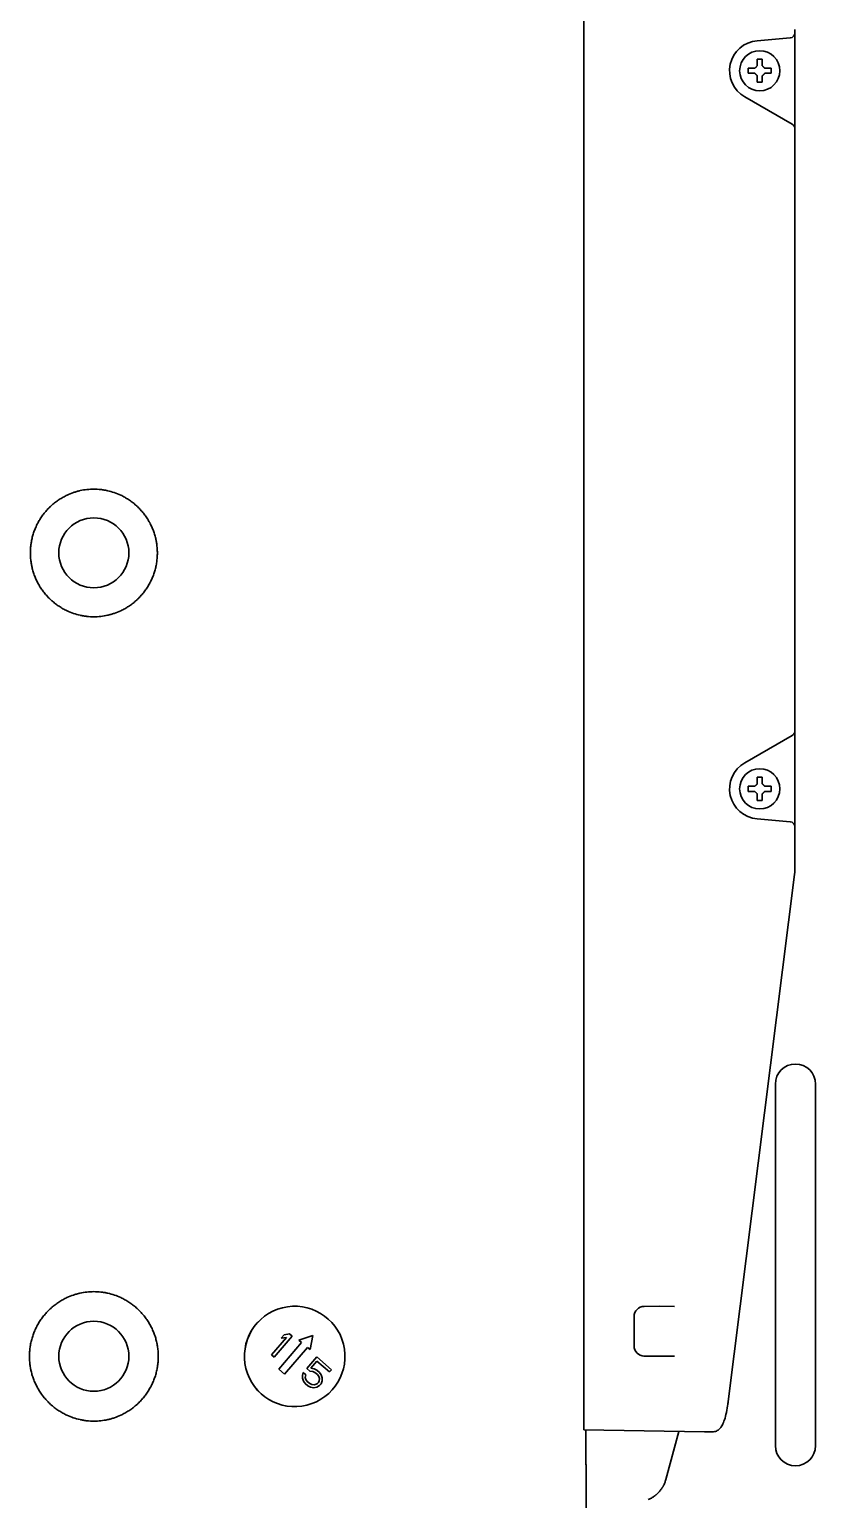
# Model space of a CAD drawing. Extents: x 5987 to 10491, y -672 to 3388.
# Drawn here: x 8551.7 to 8708.1, y 2864 to 3156.8 of the extents above; entities that cross this region are included whole.
import ezdxf

# ---------------------------------------------------------------- set-up
doc = ezdxf.new("R2010")
doc.units = 0
doc.header["$LTSCALE"] = 5
doc.layers.add('1', color=7, linetype='CONTINUOUS', true_color=0xffffff)

msp = doc.modelspace()

# ---------------------------------------------------------------- linework, layer by layer
at = {"layer": '1', "color": 7, "linetype": 'Continuous', "lineweight": 35}
for p, q in [((8661.97, 3172.86), (8661.97, 2913.24)), ((8703.97, 3156.76), (8703.97, 3156.08)), ((8702.99, 3155.08), (8696.45, 3154.5)), ((8703.06, 3155.08), (8702.99, 3155.08)), ((8703.97, 3156.08), (8703.97, 3154.07)), ((8703.97, 3154.07), (8703.97, 3139.27)), ((8694.67, 3148.53), (8694.67, 3149.03)), ((8694.67, 3148.03), (8694.67, 3148.53)), ((8699.27, 3149.03), (8699.27, 3148.53)), ((8699.27, 3148.53), (8699.27, 3148.03)), ((8693.97, 3143.33), (8703.4, 3137.89)), ((8703.97, 3139.27), (8703.97, 3136.98)), ((8703.4, 3137.89), (8703.47, 3137.85)), ((8703.97, 3136.98), (8703.97, 3017.07)), ((8703.4, 3016.17), (8693.97, 3010.72)), ((8703.47, 3016.21), (8703.4, 3016.17)), ((8703.97, 3017.07), (8703.97, 3014.78)), ((8703.97, 3014.78), (8703.97, 2999.98)), ((8694.67, 3005.53), (8694.67, 3006.03)), ((8694.67, 3005.03), (8694.67, 3005.53)), ((8699.27, 3006.03), (8699.27, 3005.53)), ((8699.27, 3005.53), (8699.27, 3005.03)), ((8696.45, 2999.55), (8702.99, 2998.98)), ((8702.99, 2998.98), (8703.06, 2998.97)), ((8703.97, 2999.98), (8703.97, 2997.97)), ((8703.97, 2997.97), (8703.97, 2989.65)), ((8690.7, 2883.52), (8703.9, 2988.49)), ((8700.07, 2874.73), (8700.07, 2946.73)), ((8708.07, 2946.73), (8708.07, 2874.73)), ((8661.97, 2910.31), (8661.97, 2913.24)), ((8661.97, 2910.31), (8661.97, 2908.05)), ((8661.97, 2905.12), (8661.97, 2908.05)), ((8661.97, 2905.12), (8661.97, 2890.04)), ((8602.01, 2902.2), (8602.01, 2902.2)), ((8673.94, 2902.47), (8676.97, 2902.53)), ((8676.97, 2902.53), (8680.01, 2902.47)), ((8671.97, 2900.47), (8671.97, 2894.58)), ((8599.83, 2892.81), (8602.8, 2896.29)), ((8602.8, 2896.29), (8599.84, 2892.82)), ((8600.36, 2892.37), (8603.93, 2896.55)), ((8601.74, 2896.11), (8602.35, 2896.82)), ((8602.35, 2896.82), (8601.74, 2896.11)), ((8602.8, 2896.29), (8601.74, 2896.11)), ((8601.74, 2896.11), (8601.74, 2896.11)), ((8603.41, 2897), (8602.35, 2896.82)), ((8602.35, 2896.82), (8602.35, 2896.82)), ((8602.8, 2896.29), (8602.8, 2896.29)), ((8602.8, 2896.29), (8602.8, 2896.29)), ((8603.93, 2896.55), (8603.41, 2897)), ((8605.29, 2895.72), (8608.01, 2896.68)), ((8605.29, 2895.72), (8605.29, 2895.72)), ((8605.79, 2895.29), (8605.29, 2895.72)), ((8605.29, 2895.72), (8605.8, 2895.29)), ((8607.48, 2893.85), (8608.01, 2896.69)), ((8608.01, 2896.68), (8608.01, 2896.69)), ((8608.01, 2896.68), (8608.01, 2896.69)), ((8599.83, 2892.81), (8599.84, 2892.82)), ((8600.36, 2892.37), (8599.83, 2892.81)), ((8599.84, 2892.82), (8600.36, 2892.37)), ((8605.8, 2895.29), (8601.25, 2889.96)), ((8601.25, 2889.96), (8605.79, 2895.29)), ((8602.43, 2888.96), (8606.98, 2894.28)), ((8605.79, 2895.29), (8605.8, 2895.29)), ((8607.48, 2893.85), (8606.97, 2894.28)), ((8606.98, 2894.28), (8607.48, 2893.85)), ((8607.48, 2893.85), (8607.48, 2893.85)), ((8600.36, 2892.37), (8600.36, 2892.37)), ((8602.43, 2888.96), (8601.25, 2889.96)), ((8601.25, 2889.96), (8602.43, 2888.96)), ((8601.25, 2889.96), (8601.25, 2889.96)), ((8606.83, 2890.07), (8608.81, 2892.39)), ((8608.81, 2892.39), (8606.83, 2890.07)), ((8606.83, 2890.07), (8606.83, 2890.07)), ((8607.44, 2889.55), (8606.83, 2890.07)), ((8606.83, 2890.07), (8607.44, 2889.55)), ((8607.65, 2890.15), (8608.87, 2891.57)), ((8608.31, 2890.04), (8607.65, 2890.15)), ((8608.83, 2889.76), (8608.31, 2890.04)), ((8608.81, 2892.39), (8608.81, 2892.39)), ((8611.77, 2889.86), (8608.81, 2892.39)), ((8609.35, 2889.31), (8608.83, 2889.76)), ((8611.39, 2889.41), (8608.86, 2891.57)), ((8608.87, 2891.57), (8611.39, 2889.41)), ((8611.39, 2889.41), (8611.77, 2889.86)), ((8661.97, 2887.09), (8661.97, 2890.04)), ((8676.97, 2892.53), (8673.94, 2892.58)), ((8680.01, 2892.58), (8676.97, 2892.53)), ((8602.43, 2888.96), (8602.43, 2888.96)), ((8605.98, 2888.19), (8606.02, 2888.77)), ((8606.02, 2888.77), (8605.98, 2888.19)), ((8606.18, 2887.55), (8605.98, 2888.19)), ((8605.98, 2888.19), (8606.19, 2887.55)), ((8605.98, 2888.19), (8605.98, 2888.19)), ((8606.02, 2888.77), (8606.15, 2889.27)), ((8606.15, 2889.27), (8606.02, 2888.77)), ((8606.02, 2888.77), (8606.02, 2888.77)), ((8606.15, 2889.27), (8606.15, 2889.27)), ((8606.67, 2888.83), (8606.15, 2889.27)), ((8606.54, 2887.09), (8606.18, 2887.55)), ((8606.18, 2887.55), (8606.19, 2887.55)), ((8606.19, 2887.55), (8606.55, 2887.09)), ((8606.54, 2888.32), (8606.67, 2888.83)), ((8606.65, 2887.92), (8606.54, 2888.32)), ((8607.07, 2886.64), (8606.54, 2887.09)), ((8606.54, 2887.09), (8606.55, 2887.09)), ((8606.55, 2887.09), (8607.07, 2886.64)), ((8606.93, 2887.53), (8606.65, 2887.92)), ((8607.45, 2887.09), (8606.93, 2887.53)), ((8607.44, 2889.55), (8607.44, 2889.55)), ((8608.02, 2889.52), (8607.44, 2889.55)), ((8607.44, 2889.55), (8608.02, 2889.52)), ((8607.87, 2886.88), (8607.45, 2887.09)), ((8608.29, 2886.83), (8607.87, 2886.88)), ((8608.02, 2889.52), (8608.02, 2889.52)), ((8608.44, 2889.31), (8608.02, 2889.52)), ((8608.02, 2889.52), (8608.45, 2889.31)), ((8608.69, 2886.95), (8608.29, 2886.83)), ((8608.29, 2886.83), (8608.29, 2886.83)), ((8608.44, 2889.31), (8608.45, 2889.31)), ((8608.97, 2888.87), (8608.44, 2889.31)), ((8608.45, 2889.31), (8608.97, 2888.87)), ((8608.69, 2886.95), (8609, 2887.14)), ((8609, 2887.14), (8608.69, 2886.95)), ((8608.69, 2886.95), (8608.69, 2886.95)), ((8608.97, 2888.87), (8608.97, 2888.87)), ((8609.24, 2888.48), (8608.97, 2888.87)), ((8608.97, 2888.87), (8609.24, 2888.48)), ((8609, 2887.14), (8609.15, 2887.32)), ((8609.16, 2887.32), (8609, 2887.14)), ((8609, 2887.14), (8609, 2887.14)), ((8609.15, 2887.32), (8609.29, 2887.66)), ((8609.15, 2887.32), (8609.16, 2887.32)), ((8609.3, 2887.66), (8609.16, 2887.32)), ((8609.24, 2888.48), (8609.24, 2888.48)), ((8609.35, 2888.08), (8609.24, 2888.48)), ((8609.24, 2888.48), (8609.35, 2888.08)), ((8609.29, 2887.66), (8609.35, 2888.08)), ((8609.29, 2887.66), (8609.3, 2887.66)), ((8609.35, 2888.08), (8609.3, 2887.66)), ((8609.71, 2888.85), (8609.35, 2889.31)), ((8609.35, 2888.08), (8609.35, 2888.08)), ((8609.36, 2886.68), (8609.67, 2887.04)), ((8609.67, 2887.04), (8609.87, 2887.63)), ((8609.92, 2888.21), (8609.71, 2888.85)), ((8609.87, 2887.63), (8609.92, 2888.21)), ((8611.39, 2889.41), (8611.39, 2889.41)), ((8661.97, 2887.09), (8661.97, 2885.32)), ((8607.58, 2886.36), (8607.07, 2886.64)), ((8607.07, 2886.64), (8607.07, 2886.64)), ((8607.07, 2886.64), (8607.58, 2886.36)), ((8607.58, 2886.36), (8607.58, 2886.36)), ((8608.24, 2886.25), (8607.58, 2886.36)), ((8607.58, 2886.36), (8608.25, 2886.25)), ((8608.81, 2886.39), (8608.24, 2886.25)), ((8608.24, 2886.25), (8608.25, 2886.25)), ((8608.81, 2886.39), (8609.36, 2886.68)), ((8608.81, 2886.39), (8608.81, 2886.39)), ((8608.81, 2886.39), (8608.81, 2886.39)), ((8661.97, 2882.36), (8661.97, 2885.32)), ((8606.86, 2882.8), (8606.86, 2882.8)), ((8661.97, 2882.36), (8661.97, 2879.41)), ((8661.97, 2877.91), (8661.97, 2879.41)), ((8685.98, 2877.49), (8661.97, 2877.91)), ((8680.85, 2877.58), (8678.27, 2867.97)), ((8686.95, 2877.47), (8685.98, 2877.49)), ((8687.48, 2877.46), (8686.95, 2877.47))]:
    msp.add_line(p, q, dxfattribs=at)
for centre, radius in [((8696.97, 3148.53), 4), ((8564.47, 3052.53), 6.97), ((8696.97, 3005.53), 4), ((8564.47, 2892.53), 6.97)]:
    msp.add_circle(centre, radius, dxfattribs=at)
for centre, radius, start, end in [((8696.97, 3148.53), 6, 95, 240), ((8702.97, 3156.08), 1, 275, 0), ((8702.97, 3136.98), 1, 0, 60), ((8702.97, 3017.07), 1, 300, 0), ((8696.97, 3005.53), 6, 120, 265), ((8702.97, 2997.97), 1, 0, 85), ((8704.07, 2946.73), 4, 0, 180), ((8673.97, 2900.47), 2, 91, 180), ((8673.97, 2894.58), 2, 180, 269), ((8704.07, 2874.73), 4, 180, 0)]:
    msp.add_arc(centre, radius, start, end, dxfattribs=at)
msp.add_ellipse((8604.43, 2892.5), major_axis=(2.43, -9.7), ratio=0.999838, start_param=3.141683, end_param=6.283177, dxfattribs=at)
msp.add_ellipse((8604.44, 2892.5), major_axis=(-2.43, 9.7), ratio=0.999838, dxfattribs=at)
for points, degree in [([(8696.47, 3149.53), (8696.47, 3149.58), (8696.47, 3149.69), (8696.47, 3149.85), (8696.47, 3150.01), (8696.47, 3150.16), (8696.47, 3150.32), (8696.47, 3150.47), (8696.47, 3150.64), (8696.47, 3150.76), (8696.47, 3150.83)], 3), ([(8696.47, 3150.83), (8696.64, 3150.83), (8696.97, 3150.83), (8697.31, 3150.83), (8697.47, 3150.83)], 3), ([(8695.97, 3148.03), (8695.92, 3148.03), (8695.81, 3148.03), (8695.65, 3148.03), (8695.49, 3148.03), (8695.33, 3148.03), (8695.18, 3148.03), (8695.03, 3148.03), (8694.86, 3148.03), (8694.74, 3148.03), (8694.67, 3148.03)], 3), ([(8695.97, 3149.03), (8696, 3149.05), (8696.04, 3149.1), (8696.12, 3149.17), (8696.19, 3149.24), (8696.26, 3149.31), (8696.33, 3149.38), (8696.4, 3149.45), (8696.45, 3149.5), (8696.47, 3149.53)], 3), ([(8696.47, 3147.53), (8696.45, 3147.55), (8696.4, 3147.6), (8696.32, 3147.68), (8696.25, 3147.75), (8696.18, 3147.82), (8696.11, 3147.89), (8696.04, 3147.96), (8696, 3148), (8695.97, 3148.03)], 3), ([(8697.47, 3149.53), (8697.5, 3149.5), (8697.55, 3149.45), (8697.62, 3149.38), (8697.7, 3149.3), (8697.77, 3149.23), (8697.83, 3149.16), (8697.9, 3149.1), (8697.95, 3149.05), (8697.97, 3149.03)], 3), ([(8697.97, 3148.03), (8697.95, 3148), (8697.9, 3147.95), (8697.83, 3147.88), (8697.76, 3147.81), (8697.69, 3147.74), (8697.62, 3147.67), (8697.54, 3147.6), (8697.5, 3147.55), (8697.47, 3147.53)], 3), ([(8697.47, 3147.53), (8697.47, 3147.47), (8697.47, 3147.36), (8697.47, 3147.2), (8697.47, 3147.04), (8697.47, 3146.89), (8697.47, 3146.74), (8697.47, 3146.58), (8697.47, 3146.41), (8697.47, 3146.29), (8697.47, 3146.23)], 3), ([(8697.97, 3149.03), (8698.03, 3149.03), (8698.14, 3149.03), (8698.3, 3149.03), (8698.46, 3149.03), (8698.61, 3149.03), (8698.76, 3149.03), (8698.92, 3149.03), (8699.09, 3149.03), (8699.21, 3149.03), (8699.27, 3149.03)], 3), ([(8697.47, 3146.23), (8697.31, 3146.23), (8696.97, 3146.23), (8696.64, 3146.23), (8696.47, 3146.23)], 3), ([(8696.47, 3006.53), (8696.47, 3006.58), (8696.47, 3006.69), (8696.47, 3006.85), (8696.47, 3007.01), (8696.47, 3007.16), (8696.47, 3007.32), (8696.47, 3007.47), (8696.47, 3007.64), (8696.47, 3007.76), (8696.47, 3007.83)], 3), ([(8696.47, 3007.83), (8696.64, 3007.83), (8696.97, 3007.83), (8697.31, 3007.83), (8697.47, 3007.83)], 3), ([(8695.97, 3005.03), (8695.92, 3005.03), (8695.81, 3005.03), (8695.65, 3005.03), (8695.49, 3005.03), (8695.33, 3005.03), (8695.18, 3005.03), (8695.03, 3005.03), (8694.86, 3005.03), (8694.74, 3005.03), (8694.67, 3005.03)], 3), ([(8695.97, 3006.03), (8696, 3006.05), (8696.04, 3006.1), (8696.12, 3006.17), (8696.19, 3006.24), (8696.26, 3006.31), (8696.33, 3006.38), (8696.4, 3006.45), (8696.45, 3006.5), (8696.47, 3006.53)], 3), ([(8696.47, 3004.53), (8696.45, 3004.55), (8696.4, 3004.6), (8696.32, 3004.68), (8696.25, 3004.75), (8696.18, 3004.82), (8696.11, 3004.89), (8696.04, 3004.96), (8696, 3005), (8695.97, 3005.03)], 3), ([(8697.47, 3006.53), (8697.5, 3006.5), (8697.55, 3006.45), (8697.62, 3006.38), (8697.7, 3006.3), (8697.77, 3006.23), (8697.83, 3006.16), (8697.9, 3006.1), (8697.95, 3006.05), (8697.97, 3006.03)], 3), ([(8697.97, 3005.03), (8697.95, 3005), (8697.9, 3004.95), (8697.83, 3004.88), (8697.76, 3004.81), (8697.69, 3004.74), (8697.62, 3004.67), (8697.54, 3004.6), (8697.5, 3004.55), (8697.47, 3004.53)], 3), ([(8697.47, 3004.53), (8697.47, 3004.47), (8697.47, 3004.36), (8697.47, 3004.2), (8697.47, 3004.04), (8697.47, 3003.89), (8697.47, 3003.74), (8697.47, 3003.58), (8697.47, 3003.41), (8697.47, 3003.29), (8697.47, 3003.23)], 3), ([(8697.97, 3006.03), (8698.03, 3006.03), (8698.14, 3006.03), (8698.3, 3006.03), (8698.46, 3006.03), (8698.61, 3006.03), (8698.76, 3006.03), (8698.92, 3006.03), (8699.09, 3006.03), (8699.21, 3006.03), (8699.27, 3006.03)], 3), ([(8697.47, 3003.23), (8697.31, 3003.23), (8696.97, 3003.23), (8696.64, 3003.23), (8696.47, 3003.23)], 3), ([(8703.9, 2988.44), (8703.97, 2989.66)], 1), ([(8662.38, 2877.91), (8662.4, 2869.76), (8662.41, 2861.45)], 2)]:
    msp.add_open_spline(points, degree=degree, dxfattribs=at)
for points, knots in [([(8697.47, 3150.83), (8697.47, 3150.62), (8697.47, 3150.41), (8697.47, 3150.09), (8697.47, 3149.98), (8697.47, 3149.75), (8697.47, 3149.64), (8697.47, 3149.53)], [0, 0, 0, 0, 0.5, 0.5, 0.75, 0.75, 1, 1, 1, 1]), ([(8694.67, 3149.03), (8694.88, 3149.03), (8695.09, 3149.03), (8695.41, 3149.03), (8695.52, 3149.03), (8695.74, 3149.03), (8695.86, 3149.03), (8695.97, 3149.03)], [0, 0, 0, 0, 0.5, 0.5, 0.75, 0.75, 1, 1, 1, 1]), ([(8696.47, 3146.23), (8696.47, 3146.43), (8696.47, 3146.64), (8696.47, 3146.96), (8696.47, 3147.07), (8696.47, 3147.3), (8696.47, 3147.41), (8696.47, 3147.53)], [0, 0, 0, 0, 0.5, 0.5, 0.75, 0.75, 1, 1, 1, 1]), ([(8699.27, 3148.03), (8699.07, 3148.03), (8698.86, 3148.03), (8698.54, 3148.03), (8698.43, 3148.03), (8698.2, 3148.03), (8698.09, 3148.03), (8697.97, 3148.03)], [0, 0, 0, 0, 0.5, 0.5, 0.75, 0.75, 1, 1, 1, 1]), ([(8559.14, 3064.01), (8558.87, 3063.89), (8558.6, 3063.75), (8558.08, 3063.45), (8557.57, 3063.14), (8556.84, 3062.63), (8556.37, 3062.25), (8556.03, 3061.95), (8555.92, 3061.85), (8555.76, 3061.69), (8555.7, 3061.64), (8555.6, 3061.53), (8555.33, 3061.27), (8554.88, 3060.77), (8554.32, 3060.07), (8553.81, 3059.33), (8553.51, 3058.81), (8553.33, 3058.48), (8553.3, 3058.41), (8553.23, 3058.28), (8553.19, 3058.21), (8553.09, 3058.01), (8553.03, 3057.87), (8552.84, 3057.46), (8552.62, 3056.91), (8552.34, 3056.06), (8552.19, 3055.48), (8552.06, 3054.9), (8552.01, 3054.6), (8551.96, 3054.23), (8551.95, 3054.15), (8551.93, 3054), (8551.9, 3053.78), (8551.88, 3053.55), (8551.85, 3053.1), (8551.83, 3052.51), (8551.86, 3051.61), (8551.92, 3051.02), (8551.99, 3050.57), (8552.02, 3050.35), (8552.06, 3050.13), (8552.09, 3049.98), (8552.11, 3049.91), (8552.19, 3049.54), (8552.26, 3049.25), (8552.43, 3048.67), (8552.61, 3048.11), (8552.95, 3047.28), (8553.21, 3046.74), (8553.43, 3046.34), (8553.5, 3046.21), (8553.62, 3046.02), (8553.65, 3045.95), (8553.73, 3045.82), (8553.93, 3045.5), (8554.31, 3044.95), (8554.87, 3044.25), (8555.47, 3043.59), (8555.91, 3043.17), (8556.19, 3042.92), (8556.24, 3042.87), (8556.36, 3042.78), (8556.42, 3042.73), (8556.59, 3042.58), (8556.71, 3042.49), (8557.07, 3042.21), (8557.56, 3041.87), (8558.32, 3041.4), (8558.86, 3041.12), (8559.13, 3040.99)], [0, 0, 0, 0, 0.03125, 0.03125, 0.0625, 0.09375, 0.125, 0.125, 0.140625, 0.140625, 0.148438, 0.148438, 0.15625, 0.1875, 0.21875, 0.25, 0.28125, 0.28125, 0.289063, 0.289063, 0.296875, 0.296875, 0.3125, 0.3125, 0.34375, 0.375, 0.40625, 0.40625, 0.4375, 0.4375, 0.445313, 0.445313, 0.453125, 0.46875, 0.46875, 0.5, 0.53125, 0.5625, 0.5625, 0.578125, 0.585938, 0.585938, 0.59375, 0.59375, 0.625, 0.625, 0.65625, 0.6875, 0.71875, 0.71875, 0.734375, 0.734375, 0.742188, 0.742188, 0.75, 0.78125, 0.8125, 0.84375, 0.875, 0.875, 0.882812, 0.882812, 0.890625, 0.890625, 0.90625, 0.90625, 0.9375, 0.96875, 1, 1, 1, 1]), ([(8569.81, 3064.01), (8569.39, 3064.21), (8568.54, 3064.56), (8567.66, 3064.81), (8567.15, 3064.92), (8567.09, 3064.93), (8566.98, 3064.96), (8566.81, 3064.99), (8566.64, 3065.02), (8566.3, 3065.08), (8566.08, 3065.11), (8565.39, 3065.18), (8564.93, 3065.21), (8564.01, 3065.21), (8563.1, 3065.16), (8562.19, 3065.01), (8561.69, 3064.9), (8561.63, 3064.88), (8561.52, 3064.86), (8561.35, 3064.81), (8561.18, 3064.77), (8560.85, 3064.68), (8560.63, 3064.61), (8559.98, 3064.38), (8559.56, 3064.21), (8559.14, 3064.01)], [0, 0, 0, 0, 0.125, 0.25, 0.25, 0.265625, 0.265625, 0.28125, 0.3125, 0.3125, 0.375, 0.375, 0.5, 0.5, 0.625, 0.75, 0.75, 0.765625, 0.765625, 0.78125, 0.8125, 0.8125, 0.875, 0.875, 1, 1, 1, 1]), ([(8569.81, 3040.99), (8570.09, 3041.12), (8570.35, 3041.26), (8570.88, 3041.55), (8571.39, 3041.86), (8572.12, 3042.38), (8572.58, 3042.76), (8572.92, 3043.06), (8573.03, 3043.16), (8573.19, 3043.32), (8573.25, 3043.37), (8573.35, 3043.48), (8573.62, 3043.74), (8574.07, 3044.24), (8574.63, 3044.94), (8575.14, 3045.68), (8575.44, 3046.2), (8575.62, 3046.53), (8575.65, 3046.6), (8575.72, 3046.73), (8575.76, 3046.8), (8575.86, 3047), (8575.92, 3047.14), (8576.11, 3047.55), (8576.33, 3048.1), (8576.61, 3048.95), (8576.76, 3049.53), (8576.88, 3050.11), (8576.94, 3050.41), (8576.99, 3050.78), (8577, 3050.86), (8577.02, 3051.01), (8577.04, 3051.23), (8577.06, 3051.46), (8577.1, 3051.91), (8577.12, 3052.5), (8577.08, 3053.4), (8577.02, 3053.99), (8576.96, 3054.44), (8576.92, 3054.66), (8576.88, 3054.88), (8576.85, 3055.03), (8576.84, 3055.1), (8576.76, 3055.47), (8576.68, 3055.76), (8576.52, 3056.34), (8576.33, 3056.9), (8575.99, 3057.73), (8575.73, 3058.27), (8575.51, 3058.67), (8575.44, 3058.8), (8575.33, 3058.99), (8575.29, 3059.06), (8575.21, 3059.19), (8575.01, 3059.51), (8574.63, 3060.06), (8574.07, 3060.76), (8573.47, 3061.42), (8573.04, 3061.84), (8572.75, 3062.09), (8572.7, 3062.14), (8572.58, 3062.23), (8572.52, 3062.28), (8572.35, 3062.43), (8572.23, 3062.52), (8571.87, 3062.79), (8571.38, 3063.14), (8570.61, 3063.61), (8570.08, 3063.89), (8569.81, 3064.01)], [0, 0, 0, 0, 0.03125, 0.03125, 0.0625, 0.09375, 0.125, 0.125, 0.140625, 0.140625, 0.148438, 0.148438, 0.15625, 0.1875, 0.21875, 0.25, 0.28125, 0.28125, 0.289063, 0.289063, 0.296875, 0.296875, 0.3125, 0.3125, 0.34375, 0.375, 0.40625, 0.40625, 0.4375, 0.4375, 0.445313, 0.445313, 0.453125, 0.46875, 0.46875, 0.5, 0.53125, 0.5625, 0.5625, 0.578125, 0.585938, 0.585938, 0.59375, 0.59375, 0.625, 0.625, 0.65625, 0.6875, 0.71875, 0.71875, 0.734375, 0.734375, 0.742188, 0.742188, 0.75, 0.78125, 0.8125, 0.84375, 0.875, 0.875, 0.882813, 0.882813, 0.890625, 0.890625, 0.90625, 0.90625, 0.9375, 0.96875, 1, 1, 1, 1]), ([(8559.13, 3040.99), (8559.55, 3040.8), (8560.4, 3040.45), (8561.29, 3040.2), (8561.79, 3040.09), (8561.85, 3040.07), (8561.96, 3040.05), (8562.13, 3040.02), (8562.3, 3039.98), (8562.64, 3039.93), (8562.87, 3039.9), (8563.55, 3039.82), (8564.01, 3039.79), (8564.93, 3039.79), (8565.85, 3039.85), (8566.76, 3040), (8567.26, 3040.11), (8567.32, 3040.12), (8567.43, 3040.15), (8567.6, 3040.19), (8567.77, 3040.24), (8568.1, 3040.33), (8568.32, 3040.4), (8568.97, 3040.62), (8569.4, 3040.8), (8569.81, 3040.99)], [0, 0, 0, 0, 0.125, 0.25, 0.25, 0.265625, 0.265625, 0.28125, 0.3125, 0.3125, 0.375, 0.375, 0.5, 0.5, 0.625, 0.75, 0.75, 0.765625, 0.765625, 0.78125, 0.8125, 0.8125, 0.875, 0.875, 1, 1, 1, 1]), ([(8697.47, 3007.83), (8697.47, 3007.62), (8697.47, 3007.41), (8697.47, 3007.09), (8697.47, 3006.98), (8697.47, 3006.75), (8697.47, 3006.64), (8697.47, 3006.53)], [0, 0, 0, 0, 0.5, 0.5, 0.75, 0.75, 1, 1, 1, 1]), ([(8694.67, 3006.03), (8694.88, 3006.03), (8695.09, 3006.03), (8695.41, 3006.03), (8695.52, 3006.03), (8695.74, 3006.03), (8695.86, 3006.03), (8695.97, 3006.03)], [0, 0, 0, 0, 0.5, 0.5, 0.75, 0.75, 1, 1, 1, 1]), ([(8696.47, 3003.23), (8696.47, 3003.43), (8696.47, 3003.64), (8696.47, 3003.96), (8696.47, 3004.07), (8696.47, 3004.3), (8696.47, 3004.41), (8696.47, 3004.53)], [0, 0, 0, 0, 0.5, 0.5, 0.75, 0.75, 1, 1, 1, 1]), ([(8699.27, 3005.03), (8699.07, 3005.03), (8698.86, 3005.03), (8698.54, 3005.03), (8698.43, 3005.03), (8698.2, 3005.03), (8698.09, 3005.03), (8697.97, 3005.03)], [0, 0, 0, 0, 0.5, 0.5, 0.75, 0.75, 1, 1, 1, 1]), ([(8569.84, 2904.21), (8569.42, 2904.4), (8568.56, 2904.75), (8567.67, 2905), (8567.16, 2905.11), (8567.11, 2905.12), (8566.99, 2905.14), (8566.82, 2905.18), (8566.65, 2905.21), (8566.31, 2905.26), (8566.08, 2905.3), (8565.4, 2905.37), (8564.94, 2905.4), (8564.01, 2905.4), (8563.09, 2905.35), (8562.18, 2905.2), (8561.67, 2905.08), (8561.61, 2905.07), (8561.5, 2905.04), (8561.33, 2905), (8560.94, 2904.9), (8560.61, 2904.8), (8559.96, 2904.57), (8559.53, 2904.4), (8559.11, 2904.21)], [0, 0, 0, 0, 0.125, 0.25, 0.25, 0.265625, 0.265625, 0.28125, 0.3125, 0.3125, 0.375, 0.375, 0.5, 0.5, 0.625, 0.75, 0.75, 0.765625, 0.765625, 0.78125, 0.8125, 0.875, 0.875, 1, 1, 1, 1]), ([(8559.11, 2904.21), (8558.83, 2904.08), (8558.56, 2903.94), (8558.03, 2903.64), (8557.5, 2903.33), (8556.76, 2902.8), (8556.28, 2902.41), (8556, 2902.16), (8555.94, 2902.11), (8555.83, 2902.01), (8555.77, 2901.96), (8555.6, 2901.8), (8555.49, 2901.69), (8555.17, 2901.36), (8554.76, 2900.91), (8554.19, 2900.2), (8553.67, 2899.45), (8553.36, 2898.93), (8553.18, 2898.59), (8553.14, 2898.52), (8553.07, 2898.38), (8552.97, 2898.18), (8552.87, 2897.97), (8552.68, 2897.55), (8552.45, 2896.99), (8552.16, 2896.12), (8552.01, 2895.53), (8551.91, 2895.09), (8551.87, 2894.86), (8551.83, 2894.64), (8551.81, 2894.48), (8551.8, 2894.41), (8551.74, 2894.03), (8551.71, 2893.72), (8551.66, 2893.11), (8551.64, 2892.51), (8551.67, 2891.6), (8551.74, 2890.99), (8551.8, 2890.54), (8551.83, 2890.39), (8551.87, 2890.16), (8551.88, 2890.08), (8551.91, 2889.93), (8551.99, 2889.56), (8552.08, 2889.19), (8552.25, 2888.6), (8552.44, 2888.02), (8552.79, 2887.18), (8553.06, 2886.63), (8553.24, 2886.3), (8553.28, 2886.23), (8553.35, 2886.1), (8553.39, 2886.03), (8553.51, 2885.83), (8553.59, 2885.7), (8553.84, 2885.31), (8554.18, 2884.81), (8554.75, 2884.1), (8555.37, 2883.43), (8555.81, 2883.01), (8556.1, 2882.75), (8556.16, 2882.7), (8556.27, 2882.6), (8556.45, 2882.46), (8556.63, 2882.31), (8557, 2882.04), (8557.5, 2881.68), (8558.28, 2881.21), (8558.82, 2880.93), (8559.1, 2880.8)], [0, 0, 0, 0, 0.03125, 0.03125, 0.0625, 0.09375, 0.125, 0.125, 0.132813, 0.132813, 0.140625, 0.140625, 0.15625, 0.15625, 0.1875, 0.21875, 0.25, 0.28125, 0.28125, 0.289063, 0.289063, 0.296875, 0.3125, 0.3125, 0.34375, 0.375, 0.40625, 0.40625, 0.421875, 0.429688, 0.429688, 0.4375, 0.4375, 0.46875, 0.46875, 0.5, 0.53125, 0.5625, 0.5625, 0.578125, 0.578125, 0.585938, 0.585938, 0.59375, 0.625, 0.625, 0.65625, 0.6875, 0.71875, 0.71875, 0.726563, 0.726563, 0.734375, 0.734375, 0.75, 0.75, 0.78125, 0.8125, 0.84375, 0.875, 0.875, 0.882813, 0.882813, 0.890625, 0.90625, 0.90625, 0.9375, 0.96875, 1, 1, 1, 1]), ([(8569.84, 2880.8), (8570.12, 2880.93), (8570.39, 2881.07), (8570.93, 2881.37), (8571.45, 2881.68), (8572.19, 2882.21), (8572.67, 2882.59), (8572.95, 2882.85), (8573.01, 2882.9), (8573.13, 2883), (8573.18, 2883.05), (8573.35, 2883.21), (8573.46, 2883.32), (8573.78, 2883.65), (8574.19, 2884.09), (8574.76, 2884.81), (8575.28, 2885.56), (8575.59, 2886.08), (8575.77, 2886.42), (8575.81, 2886.49), (8575.88, 2886.63), (8575.98, 2886.83), (8576.08, 2887.04), (8576.27, 2887.46), (8576.5, 2888.02), (8576.79, 2888.88), (8576.94, 2889.47), (8577.03, 2889.92), (8577.08, 2890.15), (8577.12, 2890.37), (8577.14, 2890.53), (8577.15, 2890.6), (8577.21, 2890.98), (8577.24, 2891.29), (8577.28, 2891.89), (8577.3, 2892.5), (8577.27, 2893.41), (8577.21, 2894.02), (8577.14, 2894.47), (8577.12, 2894.62), (8577.08, 2894.85), (8577.06, 2894.93), (8577.03, 2895.08), (8576.95, 2895.45), (8576.86, 2895.82), (8576.69, 2896.41), (8576.5, 2896.99), (8576.15, 2897.83), (8575.88, 2898.38), (8575.66, 2898.78), (8575.59, 2898.91), (8575.43, 2899.18), (8575.35, 2899.31), (8575.11, 2899.7), (8574.76, 2900.2), (8574.19, 2900.91), (8573.58, 2901.58), (8573.13, 2902), (8572.79, 2902.31), (8572.67, 2902.41), (8572.43, 2902.6), (8572.31, 2902.69), (8571.94, 2902.97), (8571.44, 2903.32), (8570.66, 2903.8), (8570.11, 2904.08), (8569.84, 2904.21)], [0, 0, 0, 0, 0.03125, 0.03125, 0.0625, 0.09375, 0.125, 0.125, 0.132812, 0.132812, 0.140625, 0.140625, 0.15625, 0.15625, 0.1875, 0.21875, 0.25, 0.28125, 0.28125, 0.289062, 0.289062, 0.296875, 0.3125, 0.3125, 0.34375, 0.375, 0.40625, 0.40625, 0.421875, 0.429687, 0.429687, 0.4375, 0.4375, 0.46875, 0.46875, 0.5, 0.53125, 0.5625, 0.5625, 0.578125, 0.578125, 0.585937, 0.585937, 0.59375, 0.625, 0.625, 0.65625, 0.6875, 0.71875, 0.71875, 0.734375, 0.734375, 0.75, 0.75, 0.78125, 0.8125, 0.84375, 0.875, 0.875, 0.890625, 0.890625, 0.90625, 0.90625, 0.9375, 0.96875, 1, 1, 1, 1]), ([(8687.48, 2877.46), (8687.8, 2877.48), (8688.36, 2877.59), (8689.01, 2878.09), (8689.47, 2878.72), (8689.88, 2879.61), (8690.26, 2880.91), (8690.53, 2882.3), (8690.66, 2883.24), (8690.7, 2883.52)], [0, 0, 0, 0, 0.112809, 0.221177, 0.342381, 0.507281, 0.705354, 0.912323, 1, 1, 1, 1]), ([(8559.1, 2880.8), (8559.52, 2880.6), (8560.38, 2880.26), (8561.27, 2880.01), (8561.78, 2879.9), (8561.84, 2879.88), (8561.95, 2879.86), (8562.12, 2879.83), (8562.29, 2879.8), (8562.63, 2879.74), (8562.86, 2879.71), (8563.55, 2879.63), (8564.01, 2879.61), (8564.94, 2879.61), (8565.86, 2879.66), (8566.77, 2879.81), (8567.28, 2879.92), (8567.34, 2879.93), (8567.45, 2879.96), (8567.62, 2880), (8568.01, 2880.11), (8568.34, 2880.21), (8568.99, 2880.43), (8569.42, 2880.6), (8569.84, 2880.8)], [0, 0, 0, 0, 0.125, 0.25, 0.25, 0.265625, 0.265625, 0.28125, 0.3125, 0.3125, 0.375, 0.375, 0.5, 0.5, 0.625, 0.75, 0.75, 0.765625, 0.765625, 0.78125, 0.8125, 0.875, 0.875, 1, 1, 1, 1]), ([(8674.78, 2863.99), (8675, 2864.08), (8675.2, 2864.18), (8675.6, 2864.4), (8675.79, 2864.52), (8676.07, 2864.72), (8676.16, 2864.79), (8676.29, 2864.9), (8676.34, 2864.93), (8676.42, 2865.01), (8676.47, 2865.05), (8676.68, 2865.24), (8676.84, 2865.4), (8677.14, 2865.75), (8677.28, 2865.92), (8677.47, 2866.21), (8677.54, 2866.3), (8677.63, 2866.45), (8677.66, 2866.5), (8677.71, 2866.6), (8677.74, 2866.65), (8677.88, 2866.9), (8678.07, 2867.32), (8678.21, 2867.75), (8678.27, 2867.97)], [0, 0, 0, 0, 0.125, 0.125, 0.25, 0.25, 0.3125, 0.3125, 0.34375, 0.34375, 0.375, 0.375, 0.5, 0.5, 0.625, 0.625, 0.6875, 0.6875, 0.71875, 0.71875, 0.75, 0.75, 0.875, 1, 1, 1, 1])]:
    msp.add_open_spline(points, degree=3, knots=knots, dxfattribs=at)

doc.saveas('drawing.dxf')
